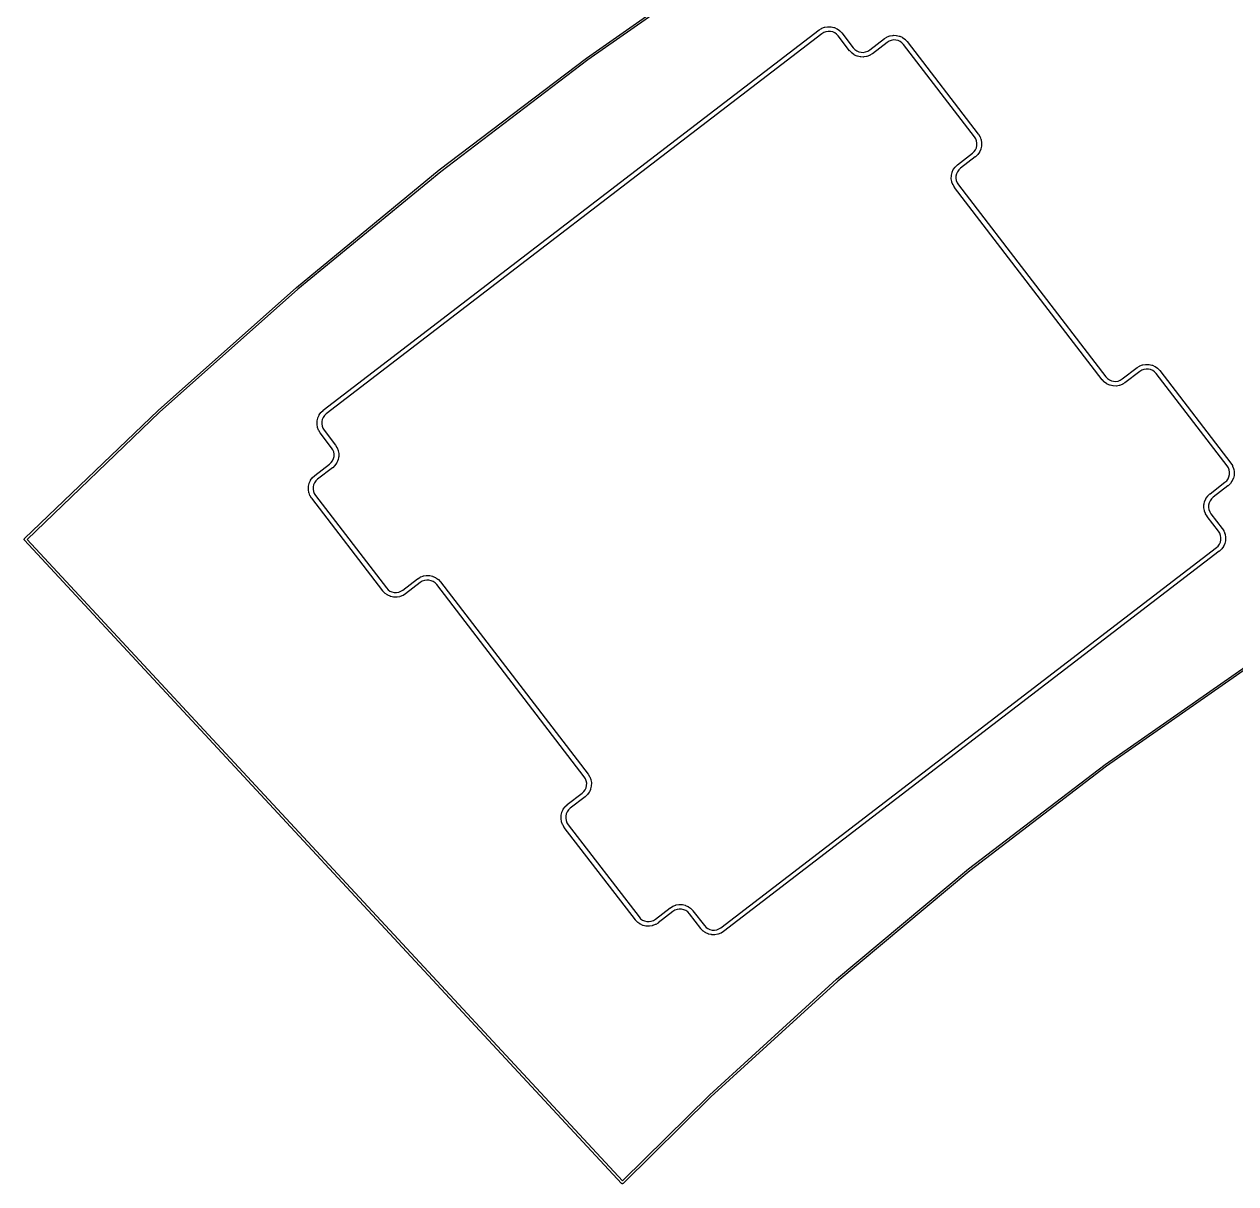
# Model space of a CAD drawing. Extents: x 71 to 211, y -144 to -36.
# Drawn here: x 71.05 to 97.04, y -144.03 to -119.15 of the extents above; entities that cross this region are included whole.
import ezdxf

# ---------------------------------------------------------------- set-up
doc = ezdxf.new("R2010")
doc.units = 0
doc.layers.add('BLACK', color=7, linetype='CONTINUOUS')

msp = doc.modelspace()

# ---------------------------------------------------------------- linework, layer by layer
at = {"layer": 'BLACK', "linetype": 'CONTINUOUS'}
for p, q in [((83.1136, -119.876), (86.3628, -117.596)), ((86.3911, -117.637), (83.1428, -119.916)), ((88.1022, -119.273), (88.1519, -119.242)), ((88.1519, -119.242), (88.1525, -119.242)), ((88.1525, -119.242), (88.1565, -119.24)), ((88.1565, -119.24), (88.1606, -119.238)), ((88.1606, -119.238), (88.2154, -119.217)), ((88.2154, -119.217), (88.2154, -119.217)), ((88.2154, -119.217), (88.2154, -119.217)), ((88.2154, -119.217), (88.2161, -119.217)), ((88.2161, -119.217), (88.2204, -119.216)), ((88.2204, -119.216), (88.2248, -119.215)), ((88.2248, -119.215), (88.2826, -119.205)), ((88.2826, -119.205), (88.2826, -119.205)), ((88.2826, -119.205), (88.2826, -119.205)), ((88.2826, -119.205), (88.2833, -119.205)), ((88.2833, -119.205), (88.2877, -119.205)), ((88.2877, -119.205), (88.2923, -119.204)), ((88.2923, -119.204), (88.3508, -119.206)), ((88.3508, -119.206), (88.3515, -119.206)), ((88.3515, -119.206), (88.356, -119.207)), ((88.356, -119.207), (88.3605, -119.207)), ((88.3605, -119.207), (88.4176, -119.22)), ((88.4176, -119.22), (88.4183, -119.221)), ((88.4183, -119.221), (88.4225, -119.222)), ((88.4225, -119.222), (88.4268, -119.224)), ((88.4268, -119.224), (88.4803, -119.247)), ((88.4803, -119.247), (88.4803, -119.247)), ((88.4803, -119.247), (88.4803, -119.247)), ((88.4803, -119.247), (88.4809, -119.248)), ((88.4809, -119.248), (88.4848, -119.25)), ((88.4848, -119.25), (88.4888, -119.252)), ((88.4888, -119.252), (88.5365, -119.286)), ((77.4653, -127.435), (88.1001, -119.275)), ((88.1571, -119.357), (77.5286, -127.512)), ((88.1001, -119.275), (88.1022, -119.273)), ((88.1022, -119.273), (88.1022, -119.273)), ((88.2006, -119.33), (88.1571, -119.357)), ((88.2462, -119.313), (88.2006, -119.33)), ((88.2942, -119.304), (88.2462, -119.313)), ((88.343, -119.306), (88.2942, -119.304)), ((88.3905, -119.317), (88.343, -119.306)), ((88.435, -119.337), (88.3905, -119.317)), ((88.4747, -119.365), (88.435, -119.337)), ((88.5099, -119.402), (88.4747, -119.365)), ((88.7546, -119.721), (88.5099, -119.402)), ((88.5365, -119.286), (88.5371, -119.287)), ((88.5371, -119.287), (88.5404, -119.29)), ((88.5404, -119.29), (88.5439, -119.293)), ((88.5439, -119.293), (88.5842, -119.335)), ((88.5842, -119.335), (88.5847, -119.335)), ((88.5847, -119.335), (88.5858, -119.337)), ((88.5858, -119.337), (88.5874, -119.339)), ((88.5874, -119.339), (88.832, -119.657)), ((89.1849, -119.703), (89.5022, -119.459)), ((89.5022, -119.459), (89.5043, -119.458)), ((89.5043, -119.458), (89.554, -119.427)), ((89.5043, -119.458), (89.5043, -119.458)), ((89.554, -119.427), (89.5546, -119.427)), ((89.5546, -119.427), (89.5586, -119.425)), ((89.5586, -119.425), (89.5627, -119.423)), ((89.6027, -119.514), (89.5592, -119.541)), ((89.5627, -119.423), (89.6175, -119.402)), ((89.6483, -119.497), (89.6027, -119.514)), ((89.6175, -119.402), (89.6175, -119.402)), ((89.6175, -119.402), (89.6175, -119.402)), ((89.6175, -119.402), (89.6182, -119.402)), ((89.6182, -119.402), (89.6225, -119.401)), ((89.6225, -119.401), (89.6269, -119.399)), ((89.6269, -119.399), (89.6847, -119.39)), ((89.6963, -119.489), (89.6483, -119.497)), ((89.6847, -119.39), (89.6847, -119.39)), ((89.6847, -119.39), (89.6847, -119.39)), ((89.6847, -119.39), (89.6854, -119.39)), ((89.6854, -119.39), (89.6899, -119.389)), ((89.6899, -119.389), (89.6944, -119.389)), ((89.6944, -119.389), (89.7529, -119.391)), ((89.7451, -119.491), (89.6963, -119.489)), ((89.7926, -119.501), (89.7451, -119.491)), ((89.7529, -119.391), (89.7536, -119.391)), ((89.7536, -119.391), (89.7581, -119.391)), ((89.7581, -119.391), (89.7626, -119.392)), ((89.7626, -119.392), (89.8197, -119.405)), ((89.8371, -119.521), (89.7926, -119.501)), ((89.8197, -119.405), (89.8204, -119.405)), ((89.8204, -119.405), (89.8246, -119.407)), ((89.8246, -119.407), (89.8289, -119.408)), ((89.8289, -119.408), (89.8824, -119.432)), ((89.8769, -119.549), (89.8371, -119.521)), ((89.8824, -119.432), (89.8824, -119.432)), ((89.8824, -119.432), (89.8824, -119.432)), ((89.8824, -119.432), (89.883, -119.432)), ((89.883, -119.432), (89.8869, -119.435)), ((89.8869, -119.435), (89.8909, -119.437)), ((89.8909, -119.437), (89.9387, -119.471)), ((89.9387, -119.471), (89.9392, -119.471)), ((89.9392, -119.471), (89.9426, -119.474)), ((89.9426, -119.474), (89.946, -119.477)), ((89.946, -119.477), (89.9863, -119.52)), ((89.9863, -119.52), (89.9868, -119.52)), ((89.9868, -119.52), (89.9879, -119.522)), ((89.9879, -119.522), (89.9895, -119.523)), ((89.9895, -119.523), (91.5144, -121.511)), ((88.7561, -119.722), (88.7546, -119.721)), ((88.7573, -119.724), (88.7561, -119.722)), ((88.7577, -119.724), (88.7573, -119.724)), ((88.798, -119.767), (88.7577, -119.724)), ((88.8015, -119.77), (88.798, -119.767)), ((88.8049, -119.773), (88.8015, -119.77)), ((88.8054, -119.773), (88.8049, -119.773)), ((88.8532, -119.807), (88.8054, -119.773)), ((88.832, -119.657), (88.8672, -119.695)), ((88.8672, -119.695), (88.907, -119.723)), ((88.907, -119.723), (88.9515, -119.743)), ((88.9515, -119.743), (88.999, -119.753)), ((88.999, -119.753), (89.0477, -119.755)), ((89.0477, -119.755), (89.0958, -119.747)), ((89.0958, -119.747), (89.1414, -119.73)), ((89.1414, -119.73), (89.1849, -119.703)), ((89.2398, -119.786), (89.1901, -119.817)), ((89.2419, -119.785), (89.2398, -119.786)), ((89.2398, -119.786), (89.2398, -119.786)), ((89.5592, -119.541), (89.2419, -119.785)), ((89.912, -119.587), (89.8769, -119.549)), ((91.4321, -121.568), (89.912, -119.587)), ((79.9536, -122.278), (83.1128, -119.876)), ((83.1428, -119.916), (79.9843, -122.318)), ((83.1128, -119.876), (83.1129, -119.876)), ((83.1129, -119.876), (83.113, -119.876)), ((83.113, -119.876), (83.1135, -119.876)), ((83.1135, -119.876), (83.1136, -119.876)), ((83.1136, -119.876), (83.1136, -119.876)), ((88.8572, -119.809), (88.8532, -119.807)), ((88.861, -119.812), (88.8572, -119.809)), ((88.8617, -119.812), (88.861, -119.812)), ((88.9151, -119.836), (88.8617, -119.812)), ((88.9195, -119.837), (88.9151, -119.836)), ((88.9237, -119.839), (88.9195, -119.837)), ((88.9244, -119.839), (88.9237, -119.839)), ((88.9815, -119.852), (88.9244, -119.839)), ((88.986, -119.853), (88.9815, -119.852)), ((88.9904, -119.853), (88.986, -119.853)), ((88.9911, -119.853), (88.9904, -119.853)), ((89.0497, -119.855), (88.9911, -119.853)), ((89.0542, -119.855), (89.0497, -119.855)), ((89.0587, -119.854), (89.0542, -119.855)), ((89.0594, -119.854), (89.0587, -119.854)), ((89.1171, -119.845), (89.0594, -119.854)), ((89.0594, -119.854), (89.0594, -119.854)), ((89.0594, -119.854), (89.0594, -119.854)), ((89.1216, -119.844), (89.1171, -119.845)), ((89.1259, -119.842), (89.1216, -119.844)), ((89.1266, -119.842), (89.1259, -119.842)), ((89.1813, -119.821), (89.1266, -119.842)), ((89.1266, -119.842), (89.1266, -119.842)), ((89.1266, -119.842), (89.1266, -119.842)), ((89.1854, -119.819), (89.1813, -119.821)), ((89.1895, -119.818), (89.1854, -119.819)), ((89.1901, -119.817), (89.1895, -119.818)), ((89.1901, -119.817), (89.1901, -119.817)), ((89.1901, -119.817), (89.1901, -119.817)), ((91.4591, -121.611), (91.4321, -121.568)), ((91.5144, -121.511), (91.5157, -121.513)), ((91.5157, -121.513), (91.5157, -121.513)), ((91.5157, -121.513), (91.5466, -121.562)), ((91.5466, -121.562), (91.547, -121.563)), ((91.547, -121.563), (91.5489, -121.567)), ((91.5489, -121.567), (91.551, -121.571)), ((91.551, -121.571), (91.5717, -121.626)), ((91.424, -121.885), (91.4522, -121.845)), ((91.4522, -121.845), (91.4721, -121.801)), ((91.4764, -121.657), (91.4591, -121.611)), ((91.4721, -121.801), (91.483, -121.753)), ((91.4844, -121.705), (91.4764, -121.657)), ((91.483, -121.753), (91.4844, -121.705)), ((91.5654, -121.837), (91.5415, -121.891)), ((91.5668, -121.833), (91.5654, -121.837)), ((91.5683, -121.829), (91.5668, -121.833)), ((91.5685, -121.828), (91.5683, -121.829)), ((91.5815, -121.771), (91.5685, -121.828)), ((91.5717, -121.626), (91.5719, -121.626)), ((91.5719, -121.626), (91.573, -121.631)), ((91.573, -121.631), (91.5742, -121.635)), ((91.5742, -121.635), (91.5839, -121.693)), ((91.5821, -121.766), (91.5815, -121.771)), ((91.5828, -121.762), (91.5821, -121.766)), ((91.5845, -121.703), (91.5828, -121.761)), ((91.5828, -121.761), (91.5828, -121.762)), ((91.5839, -121.693), (91.5839, -121.693)), ((91.5839, -121.693), (91.5839, -121.693)), ((91.5839, -121.693), (91.584, -121.694)), ((91.584, -121.694), (91.5842, -121.698)), ((91.5842, -121.698), (91.5845, -121.703)), ((91.0681, -122.165), (91.387, -121.92)), ((91.4502, -121.998), (91.1314, -122.242)), ((91.387, -121.92), (91.424, -121.885)), ((91.4519, -121.996), (91.4502, -121.998)), ((91.4534, -121.995), (91.4519, -121.996)), ((91.4539, -121.995), (91.4534, -121.995)), ((91.4964, -121.954), (91.4539, -121.995)), ((91.4994, -121.951), (91.4964, -121.954)), ((91.5024, -121.948), (91.4994, -121.951)), ((91.5028, -121.947), (91.5024, -121.948)), ((91.5366, -121.899), (91.5028, -121.947)), ((91.5389, -121.895), (91.5366, -121.899)), ((91.5412, -121.891), (91.5389, -121.895)), ((91.5415, -121.891), (91.5412, -121.891)), ((76.8882, -124.801), (79.9528, -122.279)), ((79.9843, -122.318), (76.9203, -124.839)), ((79.9528, -122.279), (79.9529, -122.279)), ((79.9529, -122.279), (79.9531, -122.279)), ((79.9531, -122.279), (79.9535, -122.279)), ((79.9535, -122.279), (79.9536, -122.279)), ((79.9536, -122.279), (79.9536, -122.278)), ((90.9368, -122.392), (90.9499, -122.335)), ((90.9499, -122.335), (90.9501, -122.334)), ((90.9501, -122.334), (90.9516, -122.33)), ((90.9516, -122.33), (90.953, -122.326)), ((90.953, -122.326), (90.9769, -122.272)), ((90.9769, -122.272), (90.9772, -122.271)), ((90.9769, -122.272), (90.9769, -122.272)), ((90.9769, -122.272), (90.9769, -122.272)), ((90.9772, -122.271), (90.9795, -122.268)), ((90.9795, -122.268), (90.9818, -122.264)), ((90.9818, -122.264), (91.0156, -122.216)), ((91.0156, -122.216), (91.016, -122.215)), ((91.016, -122.215), (91.019, -122.212)), ((91.019, -122.212), (91.022, -122.208)), ((91.022, -122.208), (91.0645, -122.168)), ((91.0463, -122.362), (91.0354, -122.409)), ((91.0662, -122.317), (91.0463, -122.362)), ((91.0645, -122.168), (91.065, -122.168)), ((91.065, -122.168), (91.0665, -122.167)), ((91.0944, -122.278), (91.0662, -122.317)), ((91.0665, -122.167), (91.0681, -122.165)), ((91.1314, -122.242), (91.0944, -122.278)), ((90.9339, -122.46), (90.9356, -122.402)), ((90.9342, -122.465), (90.9339, -122.46)), ((90.9344, -122.469), (90.9342, -122.465)), ((90.9345, -122.47), (90.9344, -122.469)), ((90.9442, -122.528), (90.9345, -122.47)), ((90.9345, -122.47), (90.9345, -122.47)), ((90.9345, -122.47), (90.9345, -122.47)), ((90.9356, -122.401), (90.9363, -122.396)), ((90.9356, -122.402), (90.9356, -122.401)), ((90.9363, -122.396), (90.9368, -122.392)), ((90.9454, -122.532), (90.9442, -122.528)), ((90.9465, -122.536), (90.9454, -122.532)), ((90.9467, -122.537), (90.9465, -122.536)), ((90.9674, -122.592), (90.9467, -122.537)), ((90.9695, -122.596), (90.9674, -122.592)), ((90.9714, -122.6), (90.9695, -122.596)), ((90.9718, -122.601), (90.9714, -122.6)), ((91.0027, -122.65), (90.9718, -122.601)), ((90.9718, -122.601), (90.9718, -122.601)), ((90.9718, -122.601), (90.9718, -122.601)), ((91.0354, -122.409), (91.034, -122.458)), ((91.034, -122.458), (91.042, -122.506)), ((91.042, -122.506), (91.0592, -122.552)), ((91.0592, -122.552), (91.0863, -122.595)), ((91.0863, -122.595), (94.25, -126.718)), ((91.004, -122.652), (91.0027, -122.65)), ((91.0027, -122.65), (91.0027, -122.65)), ((94.1725, -126.782), (91.004, -122.652)), ((73.9218, -127.439), (76.8874, -124.802)), ((76.9203, -124.839), (73.9554, -127.476)), ((76.8874, -124.802), (76.8876, -124.801)), ((76.8874, -124.802), (76.8874, -124.802)), ((76.8876, -124.801), (76.888, -124.801)), ((76.888, -124.801), (76.8881, -124.801)), ((76.8881, -124.801), (76.8882, -124.801)), ((94.6029, -126.763), (94.9202, -126.52)), ((94.9202, -126.52), (94.9222, -126.519)), ((94.9222, -126.519), (94.9223, -126.519)), ((94.9223, -126.519), (94.972, -126.488)), ((94.972, -126.488), (94.9726, -126.487)), ((94.9726, -126.487), (94.9766, -126.485)), ((94.9766, -126.485), (94.9807, -126.483)), ((94.9807, -126.483), (95.0355, -126.463)), ((95.0355, -126.463), (95.0361, -126.462)), ((95.0361, -126.462), (95.0405, -126.461)), ((95.0405, -126.461), (95.0449, -126.46)), ((95.0449, -126.46), (95.1026, -126.45)), ((95.1026, -126.45), (95.1027, -126.45)), ((95.1027, -126.45), (95.1027, -126.45)), ((95.1027, -126.45), (95.1033, -126.45)), ((95.1033, -126.45), (95.1078, -126.45)), ((95.1078, -126.45), (95.1124, -126.45)), ((95.1124, -126.45), (95.1709, -126.452)), ((95.1709, -126.452), (95.1716, -126.452)), ((95.1716, -126.452), (95.1761, -126.452)), ((95.1761, -126.452), (95.1806, -126.453)), ((95.1806, -126.453), (95.2377, -126.466)), ((95.2377, -126.466), (95.2383, -126.466)), ((95.2383, -126.466), (95.2426, -126.468)), ((95.2426, -126.468), (95.2469, -126.469)), ((95.2469, -126.469), (95.3004, -126.493)), ((95.3004, -126.493), (95.3004, -126.493)), ((95.3004, -126.493), (95.3004, -126.493)), ((95.3004, -126.493), (95.301, -126.493)), ((95.301, -126.493), (95.3049, -126.495)), ((95.3049, -126.495), (95.3088, -126.498)), ((95.3088, -126.498), (95.3566, -126.532)), ((95.3566, -126.532), (95.3572, -126.532)), ((95.3572, -126.532), (95.3606, -126.535)), ((95.3606, -126.535), (95.364, -126.538)), ((95.364, -126.538), (95.4043, -126.58)), ((94.1741, -126.783), (94.1725, -126.782)), ((94.1752, -126.785), (94.1741, -126.783)), ((94.1757, -126.785), (94.1752, -126.785)), ((94.216, -126.828), (94.1757, -126.785)), ((94.25, -126.718), (94.2852, -126.755)), ((94.2852, -126.755), (94.325, -126.784)), ((94.325, -126.784), (94.3695, -126.803)), ((94.3695, -126.803), (94.417, -126.814)), ((94.5138, -126.808), (94.5594, -126.791)), ((94.5594, -126.791), (94.6029, -126.763)), ((94.9772, -126.602), (94.6598, -126.846)), ((95.0206, -126.575), (94.9772, -126.602)), ((95.0662, -126.558), (95.0206, -126.575)), ((95.1143, -126.55), (95.0662, -126.558)), ((95.163, -126.551), (95.1143, -126.55)), ((95.2106, -126.562), (95.163, -126.551)), ((95.2551, -126.582), (95.2106, -126.562)), ((95.2948, -126.61), (95.2551, -126.582)), ((95.33, -126.647), (95.2948, -126.61)), ((96.8501, -128.628), (95.33, -126.647)), ((95.4043, -126.58), (95.4048, -126.581)), ((95.4048, -126.581), (95.4059, -126.582)), ((95.4059, -126.582), (95.4075, -126.584)), ((95.4075, -126.584), (96.9324, -128.571)), ((94.2194, -126.831), (94.216, -126.828)), ((94.2228, -126.834), (94.2194, -126.831)), ((94.2234, -126.834), (94.2228, -126.834)), ((94.2712, -126.868), (94.2234, -126.834)), ((94.2751, -126.87), (94.2712, -126.868)), ((94.279, -126.873), (94.2751, -126.87)), ((94.2797, -126.873), (94.279, -126.873)), ((94.3331, -126.897), (94.2797, -126.873)), ((94.3374, -126.898), (94.3331, -126.897)), ((94.3417, -126.9), (94.3374, -126.898)), ((94.3424, -126.9), (94.3417, -126.9)), ((94.3994, -126.913), (94.3424, -126.9)), ((94.404, -126.913), (94.3994, -126.913)), ((94.4084, -126.914), (94.404, -126.913)), ((94.4091, -126.914), (94.4084, -126.914)), ((94.4676, -126.916), (94.4091, -126.914)), ((94.417, -126.814), (94.4657, -126.816)), ((94.4657, -126.816), (94.5138, -126.808)), ((94.4722, -126.916), (94.4676, -126.916)), ((94.4767, -126.915), (94.4722, -126.916)), ((94.4774, -126.915), (94.4767, -126.915)), ((94.5351, -126.906), (94.4774, -126.915)), ((94.4774, -126.915), (94.4774, -126.915)), ((94.4774, -126.915), (94.4774, -126.915)), ((94.5395, -126.904), (94.5351, -126.906)), ((94.5439, -126.903), (94.5395, -126.904)), ((94.5445, -126.903), (94.5439, -126.903)), ((94.5993, -126.882), (94.5445, -126.903)), ((94.6034, -126.88), (94.5993, -126.882)), ((94.6075, -126.878), (94.6034, -126.88)), ((94.6081, -126.878), (94.6075, -126.878)), ((94.6578, -126.847), (94.6081, -126.878)), ((94.6081, -126.878), (94.6081, -126.878)), ((94.6081, -126.878), (94.6081, -126.878)), ((94.6598, -126.846), (94.6578, -126.847)), ((94.6578, -126.847), (94.6578, -126.847)), ((71.06, -130.188), (73.9211, -127.44)), ((73.9554, -127.476), (71.1113, -130.208)), ((73.9211, -127.44), (73.9211, -127.44)), ((73.9211, -127.44), (73.9212, -127.44)), ((73.9212, -127.44), (73.9217, -127.439)), ((73.9217, -127.439), (73.9218, -127.439)), ((73.9218, -127.439), (73.9218, -127.439)), ((77.3501, -127.595), (77.3741, -127.542)), ((77.3741, -127.542), (77.3743, -127.541)), ((77.3741, -127.542), (77.3741, -127.542)), ((77.3741, -127.542), (77.3741, -127.542)), ((77.3743, -127.541), (77.3766, -127.537)), ((77.3766, -127.537), (77.3789, -127.534)), ((77.3789, -127.534), (77.4127, -127.486)), ((77.4127, -127.486), (77.4131, -127.485)), ((77.4131, -127.485), (77.4161, -127.482)), ((77.4161, -127.482), (77.4191, -127.478)), ((77.4191, -127.478), (77.4616, -127.438)), ((77.4616, -127.438), (77.4621, -127.438)), ((77.4621, -127.438), (77.4636, -127.436)), ((77.4915, -127.548), (77.4633, -127.587)), ((77.4636, -127.436), (77.4653, -127.435)), ((77.5286, -127.512), (77.4915, -127.548)), ((77.331, -127.73), (77.3327, -127.671)), ((77.3313, -127.735), (77.331, -127.73)), ((77.3316, -127.739), (77.3313, -127.735)), ((77.3317, -127.74), (77.3316, -127.739)), ((77.3413, -127.797), (77.3317, -127.74)), ((77.3317, -127.74), (77.3317, -127.74)), ((77.3317, -127.74), (77.3317, -127.74)), ((77.3327, -127.671), (77.3328, -127.671)), ((77.3328, -127.671), (77.3334, -127.666)), ((77.3334, -127.666), (77.334, -127.662)), ((77.334, -127.662), (77.3471, -127.605)), ((77.3425, -127.802), (77.3413, -127.797)), ((77.3436, -127.806), (77.3425, -127.802)), ((77.3439, -127.807), (77.3436, -127.806)), ((77.3646, -127.862), (77.3439, -127.807)), ((77.3439, -127.807), (77.3439, -127.807)), ((77.3439, -127.807), (77.3439, -127.807)), ((77.3471, -127.605), (77.3472, -127.604)), ((77.3472, -127.604), (77.3487, -127.6)), ((77.3487, -127.6), (77.3501, -127.595)), ((77.4326, -127.679), (77.4311, -127.728)), ((77.4311, -127.728), (77.4391, -127.776)), ((77.4434, -127.632), (77.4326, -127.679)), ((77.4391, -127.776), (77.4564, -127.822)), ((77.4633, -127.587), (77.4434, -127.632)), ((77.4564, -127.822), (77.4834, -127.865)), ((77.3666, -127.866), (77.3646, -127.862)), ((77.3685, -127.87), (77.3666, -127.866)), ((77.3689, -127.87), (77.3685, -127.87)), ((77.3998, -127.92), (77.3689, -127.87)), ((77.3689, -127.87), (77.3689, -127.87)), ((77.3689, -127.87), (77.3689, -127.87)), ((77.4011, -127.922), (77.3998, -127.92)), ((77.3998, -127.92), (77.3998, -127.92)), ((77.6446, -128.24), (77.4011, -127.922)), ((77.4834, -127.865), (77.7269, -128.183)), ((77.6717, -128.283), (77.6446, -128.24)), ((77.6889, -128.329), (77.6717, -128.283)), ((77.697, -128.377), (77.6889, -128.329)), ((77.7269, -128.183), (77.7282, -128.185)), ((77.7282, -128.185), (77.7282, -128.185)), ((77.7282, -128.185), (77.7592, -128.234)), ((77.7592, -128.234), (77.7595, -128.235)), ((77.7595, -128.235), (77.7615, -128.239)), ((77.7615, -128.239), (77.7635, -128.243)), ((77.7635, -128.243), (77.7842, -128.298)), ((77.7842, -128.298), (77.7842, -128.298)), ((77.7842, -128.298), (77.7842, -128.298)), ((77.7842, -128.298), (77.7844, -128.299)), ((77.7844, -128.299), (77.7855, -128.303)), ((77.7855, -128.303), (77.7867, -128.307)), ((77.7867, -128.307), (77.7964, -128.365)), ((77.7964, -128.365), (77.7964, -128.365)), ((77.7964, -128.365), (77.7964, -128.365)), ((77.7964, -128.365), (77.7965, -128.366)), ((77.7965, -128.366), (77.7968, -128.37)), ((77.2807, -128.837), (77.5995, -128.592)), ((77.5995, -128.592), (77.6366, -128.557)), ((77.6366, -128.557), (77.6647, -128.517)), ((77.6647, -128.517), (77.6846, -128.473)), ((77.6846, -128.473), (77.6955, -128.425)), ((77.6955, -128.425), (77.697, -128.377)), ((77.7119, -128.623), (77.709, -128.626)), ((77.7149, -128.62), (77.7119, -128.623)), ((77.7153, -128.619), (77.7149, -128.62)), ((77.7492, -128.571), (77.7153, -128.619)), ((77.7514, -128.567), (77.7492, -128.571)), ((77.7537, -128.563), (77.7514, -128.567)), ((77.754, -128.563), (77.7537, -128.563)), ((77.7779, -128.509), (77.754, -128.563)), ((77.7794, -128.505), (77.7779, -128.509)), ((77.7809, -128.501), (77.7794, -128.505)), ((77.781, -128.5), (77.7809, -128.501)), ((77.7941, -128.443), (77.781, -128.5)), ((77.7947, -128.438), (77.7941, -128.443)), ((77.7953, -128.434), (77.7947, -128.438)), ((77.7971, -128.375), (77.7953, -128.433)), ((77.7953, -128.433), (77.7953, -128.434)), ((77.7968, -128.37), (77.7971, -128.375)), ((96.9324, -128.571), (96.9337, -128.573)), ((96.9337, -128.573), (96.9337, -128.573)), ((96.9337, -128.573), (96.9646, -128.623)), ((96.9646, -128.623), (96.965, -128.624)), ((96.965, -128.624), (96.9669, -128.628)), ((77.2285, -128.887), (77.2315, -128.884)), ((77.2315, -128.884), (77.2345, -128.881)), ((77.2345, -128.881), (77.277, -128.84)), ((77.277, -128.84), (77.2775, -128.84)), ((77.2775, -128.84), (77.279, -128.839)), ((77.279, -128.839), (77.2807, -128.837)), ((77.6628, -128.67), (77.344, -128.914)), ((77.6645, -128.668), (77.6628, -128.67)), ((77.666, -128.667), (77.6645, -128.668)), ((77.6665, -128.667), (77.666, -128.667)), ((77.709, -128.626), (77.6665, -128.667)), ((96.8771, -128.672), (96.8501, -128.628)), ((96.8702, -128.906), (96.8901, -128.862)), ((96.8944, -128.717), (96.8771, -128.672)), ((96.8901, -128.862), (96.901, -128.814)), ((96.9024, -128.766), (96.8944, -128.717)), ((96.901, -128.814), (96.9024, -128.766)), ((96.9669, -128.628), (96.9689, -128.632)), ((96.9689, -128.632), (96.9896, -128.687)), ((96.9995, -128.832), (96.9865, -128.889)), ((96.9896, -128.687), (96.9896, -128.687)), ((96.9896, -128.687), (96.9896, -128.687)), ((96.9896, -128.687), (96.9899, -128.687)), ((96.9899, -128.687), (96.991, -128.692)), ((96.991, -128.692), (96.9922, -128.696)), ((96.9922, -128.696), (97.0018, -128.754)), ((97.0001, -128.827), (96.9995, -128.832)), ((97.0007, -128.823), (97.0001, -128.827)), ((97.0008, -128.822), (97.0007, -128.823)), ((97.0025, -128.764), (97.0008, -128.822)), ((97.0018, -128.754), (97.0018, -128.754)), ((97.0018, -128.754), (97.0018, -128.754)), ((97.0018, -128.754), (97.0019, -128.755)), ((97.0019, -128.755), (97.0022, -128.759)), ((97.0022, -128.759), (97.0025, -128.764)), ((77.1464, -129.132), (77.1481, -129.074)), ((77.1467, -129.137), (77.1464, -129.132)), ((77.147, -129.141), (77.1467, -129.137)), ((77.1471, -129.142), (77.147, -129.141)), ((77.1567, -129.2), (77.1471, -129.142)), ((77.1471, -129.142), (77.1471, -129.142)), ((77.1471, -129.142), (77.1471, -129.142)), ((77.1481, -129.074), (77.1482, -129.073)), ((77.1482, -129.073), (77.1488, -129.068)), ((77.1488, -129.068), (77.1494, -129.064)), ((77.1494, -129.064), (77.1625, -129.007)), ((77.1625, -129.007), (77.1626, -129.006)), ((77.1626, -129.006), (77.1641, -129.002)), ((77.1641, -129.002), (77.1656, -128.998)), ((77.1656, -128.998), (77.1895, -128.944)), ((77.1895, -128.944), (77.1895, -128.944)), ((77.1895, -128.944), (77.1895, -128.944)), ((77.1895, -128.944), (77.1898, -128.944)), ((77.1898, -128.944), (77.1921, -128.94)), ((77.1921, -128.94), (77.1943, -128.936)), ((77.1943, -128.936), (77.2281, -128.888)), ((77.2281, -128.888), (77.2285, -128.887)), ((77.248, -129.081), (77.2465, -129.13)), ((77.2465, -129.13), (77.2546, -129.178)), ((77.2588, -129.034), (77.248, -129.081)), ((77.2787, -128.989), (77.2588, -129.034)), ((77.3069, -128.95), (77.2787, -128.989)), ((77.344, -128.914), (77.3069, -128.95)), ((96.4861, -129.226), (96.8049, -128.981)), ((96.8682, -129.059), (96.5494, -129.303)), ((96.8049, -128.981), (96.842, -128.946)), ((96.842, -128.946), (96.8702, -128.906)), ((96.8699, -129.057), (96.8682, -129.059)), ((96.8714, -129.056), (96.8699, -129.057)), ((96.8719, -129.055), (96.8714, -129.056)), ((96.9144, -129.015), (96.8719, -129.055)), ((96.9174, -129.012), (96.9144, -129.015)), ((96.9204, -129.008), (96.9174, -129.012)), ((96.9208, -129.008), (96.9204, -129.008)), ((96.9546, -128.96), (96.9208, -129.008)), ((96.9569, -128.956), (96.9546, -128.96)), ((96.9592, -128.952), (96.9569, -128.956)), ((96.9594, -128.952), (96.9592, -128.952)), ((96.9834, -128.898), (96.9594, -128.952)), ((96.9848, -128.894), (96.9834, -128.898)), ((96.9863, -128.89), (96.9848, -128.894)), ((96.9865, -128.889), (96.9863, -128.89)), ((77.1579, -129.204), (77.1567, -129.2)), ((77.159, -129.208), (77.1579, -129.204)), ((77.1593, -129.209), (77.159, -129.208)), ((77.18, -129.264), (77.1593, -129.209)), ((77.1593, -129.209), (77.1593, -129.209)), ((77.1593, -129.209), (77.1593, -129.209)), ((77.182, -129.268), (77.18, -129.264)), ((77.1839, -129.272), (77.182, -129.268)), ((77.1843, -129.273), (77.1839, -129.272)), ((77.2152, -129.322), (77.1843, -129.273)), ((77.1843, -129.273), (77.1843, -129.273)), ((77.1843, -129.273), (77.1843, -129.273)), ((77.2165, -129.324), (77.2152, -129.322)), ((77.2152, -129.322), (77.2152, -129.322)), ((78.7414, -131.312), (77.2165, -129.324)), ((77.2546, -129.178), (77.2718, -129.224)), ((77.2718, -129.224), (77.2988, -129.267)), ((77.2988, -129.267), (78.8189, -131.248)), ((96.3548, -129.453), (96.3679, -129.396)), ((96.3679, -129.396), (96.3681, -129.395)), ((96.3681, -129.395), (96.3695, -129.391)), ((96.3695, -129.391), (96.371, -129.386)), ((96.371, -129.386), (96.3949, -129.333)), ((96.3949, -129.333), (96.3952, -129.332)), ((96.3949, -129.333), (96.3949, -129.333)), ((96.3949, -129.333), (96.3949, -129.333)), ((96.3952, -129.332), (96.3975, -129.328)), ((96.3975, -129.328), (96.3997, -129.324)), ((96.3997, -129.324), (96.4336, -129.277)), ((96.4336, -129.277), (96.434, -129.276)), ((96.434, -129.276), (96.437, -129.273)), ((96.437, -129.273), (96.44, -129.269)), ((96.44, -129.269), (96.4824, -129.229)), ((96.4842, -129.378), (96.4643, -129.423)), ((96.4824, -129.229), (96.4829, -129.229)), ((96.4829, -129.229), (96.4844, -129.227)), ((96.5123, -129.338), (96.4842, -129.378)), ((96.4844, -129.227), (96.4861, -129.226)), ((96.5494, -129.303), (96.5123, -129.338)), ((96.3518, -129.521), (96.3536, -129.462)), ((96.3522, -129.525), (96.3518, -129.521)), ((96.3524, -129.53), (96.3522, -129.525)), ((96.3525, -129.531), (96.3524, -129.53)), ((96.3622, -129.588), (96.3525, -129.531)), ((96.3525, -129.531), (96.3525, -129.531)), ((96.3525, -129.531), (96.3525, -129.531)), ((96.3536, -129.462), (96.3542, -129.457)), ((96.3536, -129.462), (96.3536, -129.462)), ((96.3542, -129.457), (96.3548, -129.453)), ((96.3634, -129.593), (96.3622, -129.588)), ((96.3645, -129.597), (96.3634, -129.593)), ((96.3647, -129.598), (96.3645, -129.597)), ((96.3854, -129.653), (96.3647, -129.598)), ((96.3647, -129.598), (96.3647, -129.598)), ((96.3647, -129.598), (96.3647, -129.598)), ((96.3874, -129.657), (96.3854, -129.653)), ((96.3894, -129.661), (96.3874, -129.657)), ((96.3897, -129.661), (96.3894, -129.661)), ((96.4207, -129.711), (96.3897, -129.661)), ((96.3897, -129.661), (96.3897, -129.661)), ((96.3897, -129.661), (96.3897, -129.661)), ((96.4534, -129.47), (96.4519, -129.519)), ((96.4519, -129.519), (96.46, -129.567)), ((96.4643, -129.423), (96.4534, -129.47)), ((96.46, -129.567), (96.4772, -129.613)), ((96.4772, -129.613), (96.5043, -129.656)), ((96.5043, -129.656), (96.7478, -129.973)), ((96.422, -129.713), (96.4207, -129.711)), ((96.4207, -129.711), (96.4207, -129.711)), ((96.6655, -130.03), (96.422, -129.713)), ((96.6925, -130.074), (96.6655, -130.03)), ((96.7098, -130.12), (96.6925, -130.074)), ((96.7178, -130.168), (96.7098, -130.12)), ((96.7164, -130.216), (96.7178, -130.168)), ((96.7478, -129.973), (96.7491, -129.976)), ((96.7491, -129.976), (96.7491, -129.976)), ((96.7491, -129.976), (96.78, -130.025)), ((96.78, -130.025), (96.7804, -130.026)), ((96.7804, -130.026), (96.7823, -130.03)), ((96.7823, -130.03), (96.7843, -130.034)), ((96.7843, -130.034), (96.805, -130.089)), ((96.805, -130.089), (96.805, -130.089)), ((96.805, -130.089), (96.805, -130.089)), ((96.805, -130.089), (96.8053, -130.089)), ((96.8053, -130.089), (96.8064, -130.094)), ((96.8064, -130.094), (96.8076, -130.098)), ((96.8076, -130.098), (96.8172, -130.156)), ((96.8179, -130.166), (96.8162, -130.224)), ((96.8172, -130.156), (96.8172, -130.156)), ((96.8172, -130.156), (96.8172, -130.156)), ((96.8172, -130.156), (96.8174, -130.157)), ((96.8174, -130.157), (96.8176, -130.161)), ((96.8176, -130.161), (96.8179, -130.166)), ((71.0511, -130.207), (71.0518, -130.202)), ((71.0514, -130.211), (71.0511, -130.207)), ((71.0527, -130.216), (71.0514, -130.211)), ((71.0518, -130.202), (71.0534, -130.197)), ((71.0538, -130.219), (71.0527, -130.216)), ((71.0534, -130.197), (71.0547, -130.195)), ((71.0539, -130.219), (71.0538, -130.219)), ((71.0548, -130.221), (71.0539, -130.219)), ((71.0539, -130.219), (71.0539, -130.219)), ((71.0547, -130.195), (71.0548, -130.195)), ((71.0548, -130.195), (71.0559, -130.193)), ((71.0548, -130.195), (71.0548, -130.195)), ((71.0563, -130.223), (71.0548, -130.221)), ((71.0559, -130.193), (71.0575, -130.191)), ((71.0564, -130.223), (71.0563, -130.223)), ((71.0571, -130.224), (71.0564, -130.223)), ((71.0564, -130.223), (71.0564, -130.223)), ((83.8612, -144.027), (71.0571, -130.224)), ((71.0575, -130.191), (71.0576, -130.191)), ((71.0576, -130.191), (71.0592, -130.189)), ((71.0576, -130.191), (71.0576, -130.191)), ((71.0592, -130.189), (71.06, -130.188)), ((71.1113, -130.208), (83.8795, -143.973)), ((85.9918, -138.539), (96.6203, -130.383)), ((96.6203, -130.383), (96.6574, -130.348)), ((96.6574, -130.348), (96.6856, -130.308)), ((96.6856, -130.308), (96.7055, -130.264)), ((96.7298, -130.417), (96.6873, -130.458)), ((96.7055, -130.264), (96.7164, -130.216)), ((96.7328, -130.414), (96.7298, -130.417)), ((96.7358, -130.41), (96.7328, -130.414)), ((96.7362, -130.41), (96.7358, -130.41)), ((96.77, -130.362), (96.7362, -130.41)), ((96.7723, -130.358), (96.77, -130.362)), ((96.7746, -130.354), (96.7723, -130.358)), ((96.7749, -130.354), (96.7746, -130.354)), ((96.7988, -130.3), (96.7749, -130.354)), ((96.8002, -130.296), (96.7988, -130.3)), ((96.8017, -130.292), (96.8002, -130.296)), ((96.8019, -130.291), (96.8017, -130.292)), ((96.8149, -130.234), (96.8019, -130.291)), ((96.8155, -130.229), (96.8149, -130.234)), ((96.8161, -130.225), (96.8155, -130.229)), ((96.8162, -130.224), (96.8161, -130.225)), ((96.6836, -130.461), (86.0488, -138.621)), ((96.6853, -130.459), (96.6836, -130.461)), ((96.6868, -130.458), (96.6853, -130.459)), ((96.6873, -130.458), (96.6868, -130.458)), ((79.1717, -131.293), (79.4891, -131.05)), ((79.5461, -131.132), (79.2287, -131.376)), ((79.4891, -131.05), (79.4911, -131.049)), ((79.4911, -131.049), (79.5409, -131.018)), ((79.4911, -131.049), (79.4911, -131.049)), ((79.5409, -131.018), (79.5414, -131.017)), ((79.5414, -131.017), (79.5455, -131.015)), ((79.5455, -131.015), (79.5496, -131.013)), ((79.5895, -131.105), (79.5461, -131.132)), ((79.5496, -131.013), (79.6044, -130.993)), ((79.6351, -131.088), (79.5895, -131.105)), ((79.6044, -130.993), (79.605, -130.992)), ((79.605, -130.992), (79.6094, -130.991)), ((79.6094, -130.991), (79.6138, -130.99)), ((79.6138, -130.99), (79.6715, -130.98)), ((79.6832, -131.08), (79.6351, -131.088)), ((79.6715, -130.98), (79.6715, -130.98)), ((79.6715, -130.98), (79.6715, -130.98)), ((79.6715, -130.98), (79.6722, -130.98)), ((79.6722, -130.98), (79.6767, -130.98)), ((79.6767, -130.98), (79.6813, -130.98)), ((79.6813, -130.98), (79.7398, -130.982)), ((79.7319, -131.081), (79.6832, -131.08)), ((79.7794, -131.092), (79.7319, -131.081)), ((79.7398, -130.982), (79.7405, -130.982)), ((79.7405, -130.982), (79.745, -130.982)), ((79.745, -130.982), (79.7495, -130.983)), ((79.7495, -130.983), (79.8066, -130.996)), ((79.8239, -131.112), (79.7794, -131.092)), ((79.8066, -130.996), (79.8072, -130.996)), ((79.8072, -130.996), (79.8115, -130.997)), ((79.8115, -130.997), (79.8158, -130.999)), ((79.8158, -130.999), (79.8692, -131.023)), ((79.8637, -131.14), (79.8239, -131.112)), ((79.8989, -131.177), (79.8637, -131.14)), ((79.8692, -131.023), (79.8692, -131.023)), ((79.8692, -131.023), (79.8693, -131.023)), ((79.8693, -131.023), (79.8699, -131.023)), ((79.8699, -131.023), (79.8738, -131.025)), ((79.8738, -131.025), (79.8777, -131.028)), ((79.8777, -131.028), (79.9255, -131.062)), ((83.0626, -135.3), (79.8989, -131.177)), ((79.9255, -131.062), (79.9261, -131.062)), ((79.9261, -131.062), (79.9294, -131.065)), ((79.9294, -131.065), (79.9329, -131.068)), ((79.9329, -131.068), (79.9732, -131.11)), ((79.9732, -131.11), (79.9737, -131.111)), ((79.9737, -131.111), (79.9748, -131.112)), ((79.9748, -131.112), (79.9764, -131.114)), ((79.9764, -131.114), (83.1449, -135.243)), ((78.743, -131.313), (78.7414, -131.312)), ((78.7441, -131.315), (78.743, -131.313)), ((78.7446, -131.315), (78.7441, -131.315)), ((78.7849, -131.358), (78.7446, -131.315)), ((78.7883, -131.361), (78.7849, -131.358)), ((78.7917, -131.364), (78.7883, -131.361)), ((78.7923, -131.364), (78.7917, -131.364)), ((78.8401, -131.398), (78.7923, -131.364)), ((78.8189, -131.248), (78.8541, -131.285)), ((78.844, -131.4), (78.8401, -131.398)), ((78.8479, -131.403), (78.844, -131.4)), ((78.8485, -131.403), (78.8479, -131.403)), ((78.902, -131.427), (78.8485, -131.403)), ((78.8541, -131.285), (78.8939, -131.314)), ((78.8939, -131.314), (78.9383, -131.333)), ((78.9063, -131.428), (78.902, -131.427)), ((78.9106, -131.43), (78.9063, -131.428)), ((78.9112, -131.43), (78.9106, -131.43)), ((78.9683, -131.443), (78.9112, -131.43)), ((78.9383, -131.333), (78.9859, -131.344)), ((78.9728, -131.443), (78.9683, -131.443)), ((78.9773, -131.444), (78.9728, -131.443)), ((78.978, -131.444), (78.9773, -131.444)), ((79.0365, -131.446), (78.978, -131.444)), ((78.9859, -131.344), (79.0346, -131.346)), ((79.0346, -131.346), (79.0827, -131.338)), ((79.0411, -131.446), (79.0365, -131.446)), ((79.0456, -131.445), (79.0411, -131.446)), ((79.0462, -131.445), (79.0456, -131.445)), ((79.0463, -131.445), (79.0462, -131.445)), ((79.104, -131.436), (79.0463, -131.445)), ((79.0463, -131.445), (79.0463, -131.445)), ((79.0827, -131.338), (79.1283, -131.32)), ((79.1084, -131.434), (79.104, -131.436)), ((79.1128, -131.433), (79.1084, -131.434)), ((79.1134, -131.433), (79.1128, -131.433)), ((79.1682, -131.412), (79.1134, -131.433)), ((79.1283, -131.32), (79.1717, -131.293)), ((79.1723, -131.41), (79.1682, -131.412)), ((79.1763, -131.408), (79.1723, -131.41)), ((79.1769, -131.408), (79.1763, -131.408)), ((79.2266, -131.377), (79.1769, -131.408)), ((79.1769, -131.408), (79.1769, -131.408)), ((79.1769, -131.408), (79.1769, -131.408)), ((79.2267, -131.377), (79.2266, -131.377)), ((79.2287, -131.376), (79.2267, -131.377)), ((94.2332, -135.036), (97.2587, -132.924)), ((97.2868, -132.965), (94.2623, -135.076)), ((91.3019, -137.278), (94.2324, -135.036)), ((94.2623, -135.076), (91.3327, -137.317)), ((94.2324, -135.036), (94.2332, -135.036)), ((83.0897, -135.344), (83.0626, -135.3)), ((83.1069, -135.389), (83.0897, -135.344)), ((83.1449, -135.243), (83.1462, -135.245)), ((83.1462, -135.245), (83.1462, -135.245)), ((83.1462, -135.245), (83.1771, -135.295)), ((83.1771, -135.295), (83.1775, -135.296)), ((83.1775, -135.296), (83.1794, -135.3)), ((83.1794, -135.3), (83.1815, -135.304)), ((83.1815, -135.304), (83.2022, -135.359)), ((83.2022, -135.359), (83.2024, -135.359)), ((83.2024, -135.359), (83.2035, -135.364)), ((83.2035, -135.364), (83.2047, -135.368)), ((83.2047, -135.368), (83.2144, -135.426)), ((83.0175, -135.653), (83.0545, -135.618)), ((83.0545, -135.618), (83.0827, -135.578)), ((83.0827, -135.578), (83.1026, -135.534)), ((83.1026, -135.534), (83.1135, -135.486)), ((83.1149, -135.438), (83.1069, -135.389)), ((83.1135, -135.486), (83.1149, -135.438)), ((83.1672, -135.632), (83.1333, -135.68)), ((83.1694, -135.628), (83.1672, -135.632)), ((83.1717, -135.624), (83.1694, -135.628)), ((83.172, -135.624), (83.1717, -135.624)), ((83.1959, -135.57), (83.172, -135.624)), ((83.1973, -135.566), (83.1959, -135.57)), ((83.1988, -135.562), (83.1973, -135.566)), ((83.199, -135.561), (83.1988, -135.562)), ((83.2121, -135.504), (83.199, -135.561)), ((83.2126, -135.499), (83.2121, -135.504)), ((83.2133, -135.495), (83.2126, -135.499)), ((83.215, -135.436), (83.2133, -135.494)), ((83.2133, -135.494), (83.2133, -135.495)), ((83.2144, -135.426), (83.2144, -135.426)), ((83.2144, -135.426), (83.2144, -135.426)), ((83.2144, -135.426), (83.2145, -135.427)), ((83.2145, -135.427), (83.2147, -135.431)), ((83.2147, -135.431), (83.215, -135.436)), ((82.6525, -135.941), (82.695, -135.901)), ((82.695, -135.901), (82.6955, -135.901)), ((82.6955, -135.901), (82.697, -135.899)), ((82.697, -135.899), (82.6987, -135.898)), ((82.6987, -135.898), (83.0175, -135.653)), ((83.0808, -135.731), (82.762, -135.975)), ((83.0825, -135.729), (83.0808, -135.731)), ((83.0839, -135.728), (83.0825, -135.729)), ((83.0845, -135.728), (83.0839, -135.728)), ((83.1269, -135.687), (83.0845, -135.728)), ((83.1299, -135.684), (83.1269, -135.687)), ((83.1329, -135.68), (83.1299, -135.684)), ((83.1333, -135.68), (83.1329, -135.68)), ((82.5644, -136.193), (82.5661, -136.134)), ((82.5661, -136.134), (82.5668, -136.129)), ((82.5661, -136.134), (82.5661, -136.134)), ((82.5668, -136.129), (82.5674, -136.125)), ((82.5674, -136.125), (82.5804, -136.068)), ((82.5804, -136.068), (82.5806, -136.067)), ((82.5806, -136.067), (82.5821, -136.063)), ((82.5821, -136.063), (82.5835, -136.058)), ((82.5835, -136.058), (82.6074, -136.005)), ((82.6074, -136.005), (82.6077, -136.004)), ((82.6074, -136.005), (82.6074, -136.005)), ((82.6074, -136.005), (82.6074, -136.005)), ((82.6077, -136.004), (82.61, -136)), ((82.61, -136), (82.6123, -135.997)), ((82.6123, -135.997), (82.6461, -135.949)), ((82.6461, -135.949), (82.6465, -135.948)), ((82.6465, -135.948), (82.6495, -135.945)), ((82.6495, -135.945), (82.6525, -135.941)), ((82.6659, -136.142), (82.6645, -136.191)), ((82.6768, -136.095), (82.6659, -136.142)), ((82.6967, -136.05), (82.6768, -136.095)), ((82.7249, -136.011), (82.6967, -136.05)), ((82.762, -135.975), (82.7249, -136.011)), ((82.5647, -136.198), (82.5644, -136.193)), ((82.5649, -136.202), (82.5647, -136.198)), ((82.565, -136.203), (82.5649, -136.202)), ((82.5651, -136.203), (82.565, -136.203)), ((82.565, -136.203), (82.565, -136.203)), ((82.5747, -136.26), (82.5651, -136.203)), ((82.5759, -136.265), (82.5747, -136.26)), ((82.577, -136.269), (82.5759, -136.265)), ((82.5773, -136.27), (82.577, -136.269)), ((82.598, -136.325), (82.5773, -136.27)), ((82.6, -136.329), (82.598, -136.325)), ((82.6019, -136.333), (82.6, -136.329)), ((82.6023, -136.333), (82.6019, -136.333)), ((82.6332, -136.383), (82.6023, -136.333)), ((82.6023, -136.333), (82.6023, -136.333)), ((82.6023, -136.333), (82.6023, -136.333)), ((82.6345, -136.385), (82.6332, -136.383)), ((82.6332, -136.383), (82.6332, -136.383)), ((84.1594, -138.372), (82.6345, -136.385)), ((82.6645, -136.191), (82.6725, -136.239)), ((82.6725, -136.239), (82.6898, -136.285)), ((82.6898, -136.285), (82.7168, -136.328)), ((82.7168, -136.328), (84.2369, -138.309)), ((88.4712, -139.646), (91.3011, -137.278)), ((91.3327, -137.317), (88.5037, -139.684)), ((91.3011, -137.278), (91.3019, -137.278)), ((84.5897, -138.354), (84.907, -138.111)), ((84.964, -138.193), (84.6467, -138.437)), ((84.907, -138.111), (84.9091, -138.109)), ((84.9091, -138.109), (84.9588, -138.079)), ((84.9091, -138.109), (84.9091, -138.109)), ((84.9588, -138.079), (84.9594, -138.078)), ((84.9594, -138.078), (84.9635, -138.076)), ((84.9635, -138.076), (84.9676, -138.074)), ((85.0075, -138.166), (84.964, -138.193)), ((84.9676, -138.074), (85.0223, -138.054)), ((85.0531, -138.149), (85.0075, -138.166)), ((85.0223, -138.054), (85.0223, -138.054)), ((85.0223, -138.054), (85.0224, -138.054)), ((85.0224, -138.054), (85.023, -138.053)), ((85.023, -138.053), (85.0274, -138.052)), ((85.0274, -138.052), (85.0318, -138.051)), ((85.0318, -138.051), (85.0895, -138.041)), ((85.1012, -138.141), (85.0531, -138.149)), ((85.0895, -138.041), (85.0895, -138.041)), ((85.0895, -138.041), (85.0895, -138.041)), ((85.0895, -138.041), (85.0902, -138.041)), ((85.0902, -138.041), (85.0947, -138.041)), ((85.0947, -138.041), (85.0993, -138.041)), ((85.0993, -138.041), (85.1578, -138.042)), ((85.1499, -138.142), (85.1012, -138.141)), ((85.1974, -138.153), (85.1499, -138.142)), ((85.1578, -138.042), (85.1585, -138.042)), ((85.1585, -138.042), (85.1629, -138.043)), ((85.1629, -138.043), (85.1675, -138.044)), ((85.1675, -138.044), (85.2245, -138.057)), ((85.2419, -138.173), (85.1974, -138.153)), ((85.2245, -138.057), (85.2252, -138.057)), ((85.2252, -138.057), (85.2294, -138.058)), ((85.2294, -138.058), (85.2338, -138.06)), ((85.2338, -138.06), (85.2872, -138.084)), ((85.2817, -138.201), (85.2419, -138.173)), ((85.3169, -138.238), (85.2817, -138.201)), ((85.2872, -138.084), (85.2872, -138.084)), ((85.2872, -138.084), (85.2872, -138.084)), ((85.2872, -138.084), (85.2879, -138.084)), ((85.2879, -138.084), (85.2918, -138.086)), ((85.2918, -138.086), (85.2957, -138.089)), ((85.2957, -138.089), (85.3435, -138.122)), ((85.5615, -138.557), (85.3169, -138.238)), ((85.3435, -138.122), (85.3441, -138.123)), ((85.3441, -138.123), (85.3474, -138.126)), ((85.3474, -138.126), (85.3509, -138.129)), ((85.3509, -138.129), (85.3912, -138.171)), ((85.3912, -138.171), (85.3916, -138.172)), ((85.3916, -138.172), (85.3928, -138.173)), ((85.3928, -138.173), (85.3944, -138.175)), ((85.3944, -138.175), (85.639, -138.494)), ((84.161, -138.374), (84.1594, -138.372)), ((84.1621, -138.376), (84.161, -138.374)), ((84.1626, -138.376), (84.1621, -138.376)), ((84.2029, -138.419), (84.1626, -138.376)), ((84.2063, -138.422), (84.2029, -138.419)), ((84.2097, -138.425), (84.2063, -138.422)), ((84.2103, -138.425), (84.2097, -138.425)), ((84.258, -138.459), (84.2103, -138.425)), ((84.2369, -138.309), (84.272, -138.346)), ((84.262, -138.461), (84.258, -138.459)), ((84.2659, -138.463), (84.262, -138.461)), ((84.2665, -138.464), (84.2659, -138.463)), ((84.32, -138.488), (84.2665, -138.464)), ((84.272, -138.346), (84.3118, -138.374)), ((84.3118, -138.374), (84.3563, -138.394)), ((84.3243, -138.489), (84.32, -138.488)), ((84.3285, -138.49), (84.3243, -138.489)), ((84.3292, -138.491), (84.3285, -138.49)), ((84.3863, -138.504), (84.3292, -138.491)), ((84.3563, -138.394), (84.4038, -138.405)), ((84.4038, -138.405), (84.4526, -138.407)), ((84.4526, -138.407), (84.5006, -138.399)), ((84.522, -138.496), (84.4642, -138.506)), ((84.5006, -138.399), (84.5462, -138.381)), ((84.5264, -138.495), (84.522, -138.496)), ((84.5307, -138.494), (84.5264, -138.495)), ((84.5314, -138.494), (84.5307, -138.494)), ((84.5862, -138.473), (84.5314, -138.494)), ((84.5314, -138.494), (84.5314, -138.494)), ((84.5314, -138.494), (84.5314, -138.494)), ((84.5462, -138.381), (84.5897, -138.354)), ((84.5903, -138.471), (84.5862, -138.473)), ((84.5943, -138.469), (84.5903, -138.471)), ((84.5949, -138.469), (84.5943, -138.469)), ((84.6446, -138.438), (84.5949, -138.469)), ((84.5949, -138.469), (84.5949, -138.469)), ((84.5949, -138.469), (84.5949, -138.469)), ((84.6467, -138.437), (84.6446, -138.438)), ((84.6446, -138.438), (84.6446, -138.438)), ((85.639, -138.494), (85.6742, -138.531)), ((84.3908, -138.504), (84.3863, -138.504)), ((84.3953, -138.505), (84.3908, -138.504)), ((84.396, -138.505), (84.3953, -138.505)), ((84.4545, -138.507), (84.396, -138.505)), ((84.459, -138.506), (84.4545, -138.507)), ((84.4635, -138.506), (84.459, -138.506)), ((84.4642, -138.506), (84.4635, -138.506)), ((84.4642, -138.506), (84.4642, -138.506)), ((84.4642, -138.506), (84.4642, -138.506)), ((85.5631, -138.559), (85.5615, -138.557)), ((85.5642, -138.56), (85.5631, -138.559)), ((85.5647, -138.561), (85.5642, -138.56)), ((85.605, -138.603), (85.5647, -138.561)), ((85.6084, -138.606), (85.605, -138.603)), ((85.6118, -138.609), (85.6084, -138.606)), ((85.6124, -138.61), (85.6118, -138.609)), ((85.6602, -138.643), (85.6124, -138.61)), ((85.6641, -138.646), (85.6602, -138.643)), ((85.668, -138.648), (85.6641, -138.646)), ((85.6686, -138.648), (85.668, -138.648)), ((85.7221, -138.672), (85.6686, -138.648)), ((85.6742, -138.531), (85.7139, -138.559)), ((85.7139, -138.559), (85.7584, -138.579)), ((85.7264, -138.674), (85.7221, -138.672)), ((85.7307, -138.675), (85.7264, -138.674)), ((85.7313, -138.675), (85.7307, -138.675)), ((85.7884, -138.688), (85.7313, -138.675)), ((85.7584, -138.579), (85.806, -138.59)), ((85.7929, -138.689), (85.7884, -138.688)), ((85.7974, -138.69), (85.7929, -138.689)), ((85.7981, -138.69), (85.7974, -138.69)), ((85.8566, -138.691), (85.7981, -138.69)), ((85.806, -138.59), (85.8547, -138.591)), ((85.8547, -138.591), (85.9028, -138.583)), ((85.8612, -138.691), (85.8566, -138.691)), ((85.8657, -138.691), (85.8612, -138.691)), ((85.8663, -138.691), (85.8657, -138.691)), ((85.8664, -138.691), (85.8663, -138.691)), ((85.8663, -138.691), (85.8663, -138.691)), ((85.9241, -138.681), (85.8664, -138.691)), ((85.9028, -138.583), (85.9483, -138.566)), ((85.9285, -138.68), (85.9241, -138.681)), ((85.9329, -138.679), (85.9285, -138.68)), ((85.9335, -138.678), (85.9329, -138.679)), ((85.9883, -138.658), (85.9335, -138.678)), ((85.9335, -138.678), (85.9335, -138.678)), ((85.9335, -138.678), (85.9335, -138.678)), ((85.9483, -138.566), (85.9918, -138.539)), ((85.9924, -138.656), (85.9883, -138.658)), ((85.9964, -138.654), (85.9924, -138.656)), ((85.997, -138.653), (85.9964, -138.654)), ((86.0467, -138.622), (85.997, -138.653)), ((85.997, -138.653), (85.997, -138.653)), ((85.997, -138.653), (85.997, -138.653)), ((86.0488, -138.621), (86.0467, -138.622)), ((86.0467, -138.622), (86.0467, -138.622)), ((85.7464, -142.135), (88.4704, -139.646)), ((88.5037, -139.684), (85.7805, -142.171)), ((88.4704, -139.646), (88.4712, -139.646)), ((83.8795, -143.973), (85.7457, -142.135)), ((85.7457, -142.135), (85.746, -142.135)), ((85.746, -142.135), (85.7464, -142.135)), ((85.7805, -142.171), (83.8968, -144.027)), ((83.8639, -144.03), (83.8612, -144.027)), ((83.866, -144.031), (83.8639, -144.03)), ((83.8682, -144.032), (83.866, -144.031)), ((83.866, -144.031), (83.866, -144.031)), ((83.866, -144.031), (83.866, -144.031)), ((83.8728, -144.034), (83.8682, -144.032)), ((83.8752, -144.034), (83.8728, -144.034)), ((83.8753, -144.034), (83.8752, -144.034)), ((83.8752, -144.034), (83.8752, -144.034)), ((83.8777, -144.034), (83.8753, -144.034)), ((83.8826, -144.034), (83.8777, -144.034)), ((83.8849, -144.034), (83.8826, -144.034)), ((83.885, -144.033), (83.8849, -144.034)), ((83.8874, -144.033), (83.885, -144.033)), ((83.885, -144.033), (83.885, -144.033)), ((83.8918, -144.031), (83.8874, -144.033)), ((83.8937, -144.029), (83.8918, -144.031)), ((83.8938, -144.029), (83.8937, -144.029)), ((83.8937, -144.029), (83.8937, -144.029)), ((83.8958, -144.028), (83.8938, -144.029)), ((83.8968, -144.027), (83.8958, -144.028))]:
    msp.add_line(p, q, dxfattribs=at)

doc.saveas('drawing.dxf')
